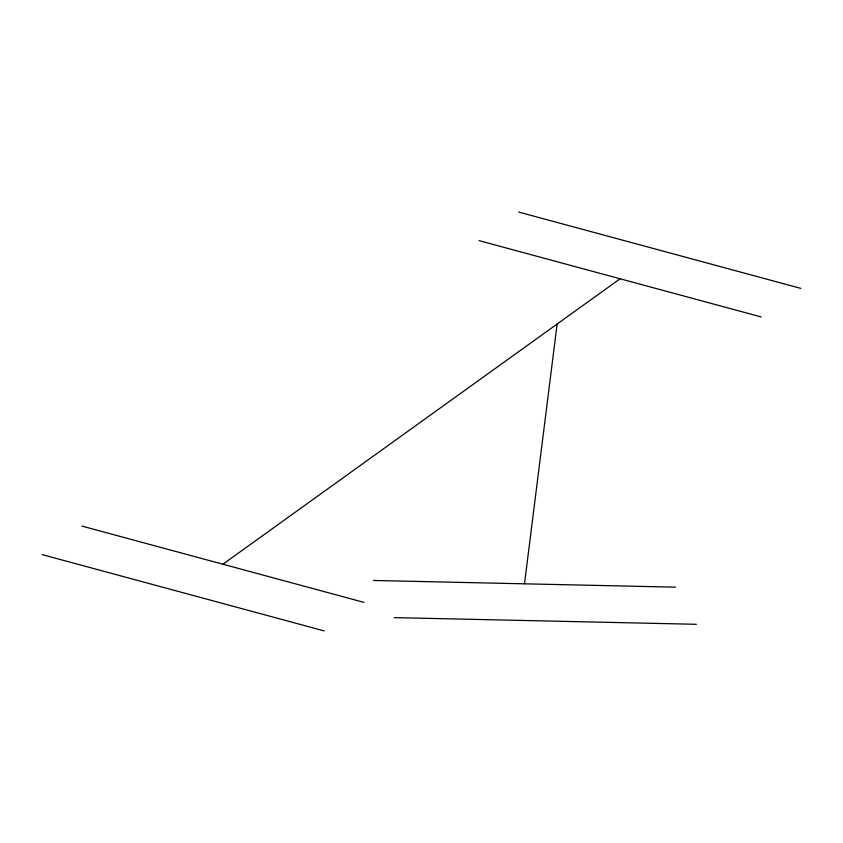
<?xml version="1.0" encoding="UTF-8"?>
<svg xmlns="http://www.w3.org/2000/svg" width="843" height="843" viewBox="0 0 843 843"><rect width="100%" height="100%" fill="white"/><g stroke="black" fill="none" stroke-linecap="round" stroke-linejoin="round"><path stroke-width="1.26" d="M524.494 583.809L557.149 324.018M222.91 564.22L620.09 278.78M373.438 580.469L675.549 587.16M394.25 617.613L696.371 624.305M518.761 212.078L800.85 288.39M479.045 240.624L761.134 316.926M81.866 526.074L363.955 602.376M42.15 554.61L324.239 630.922"/></g></svg>
